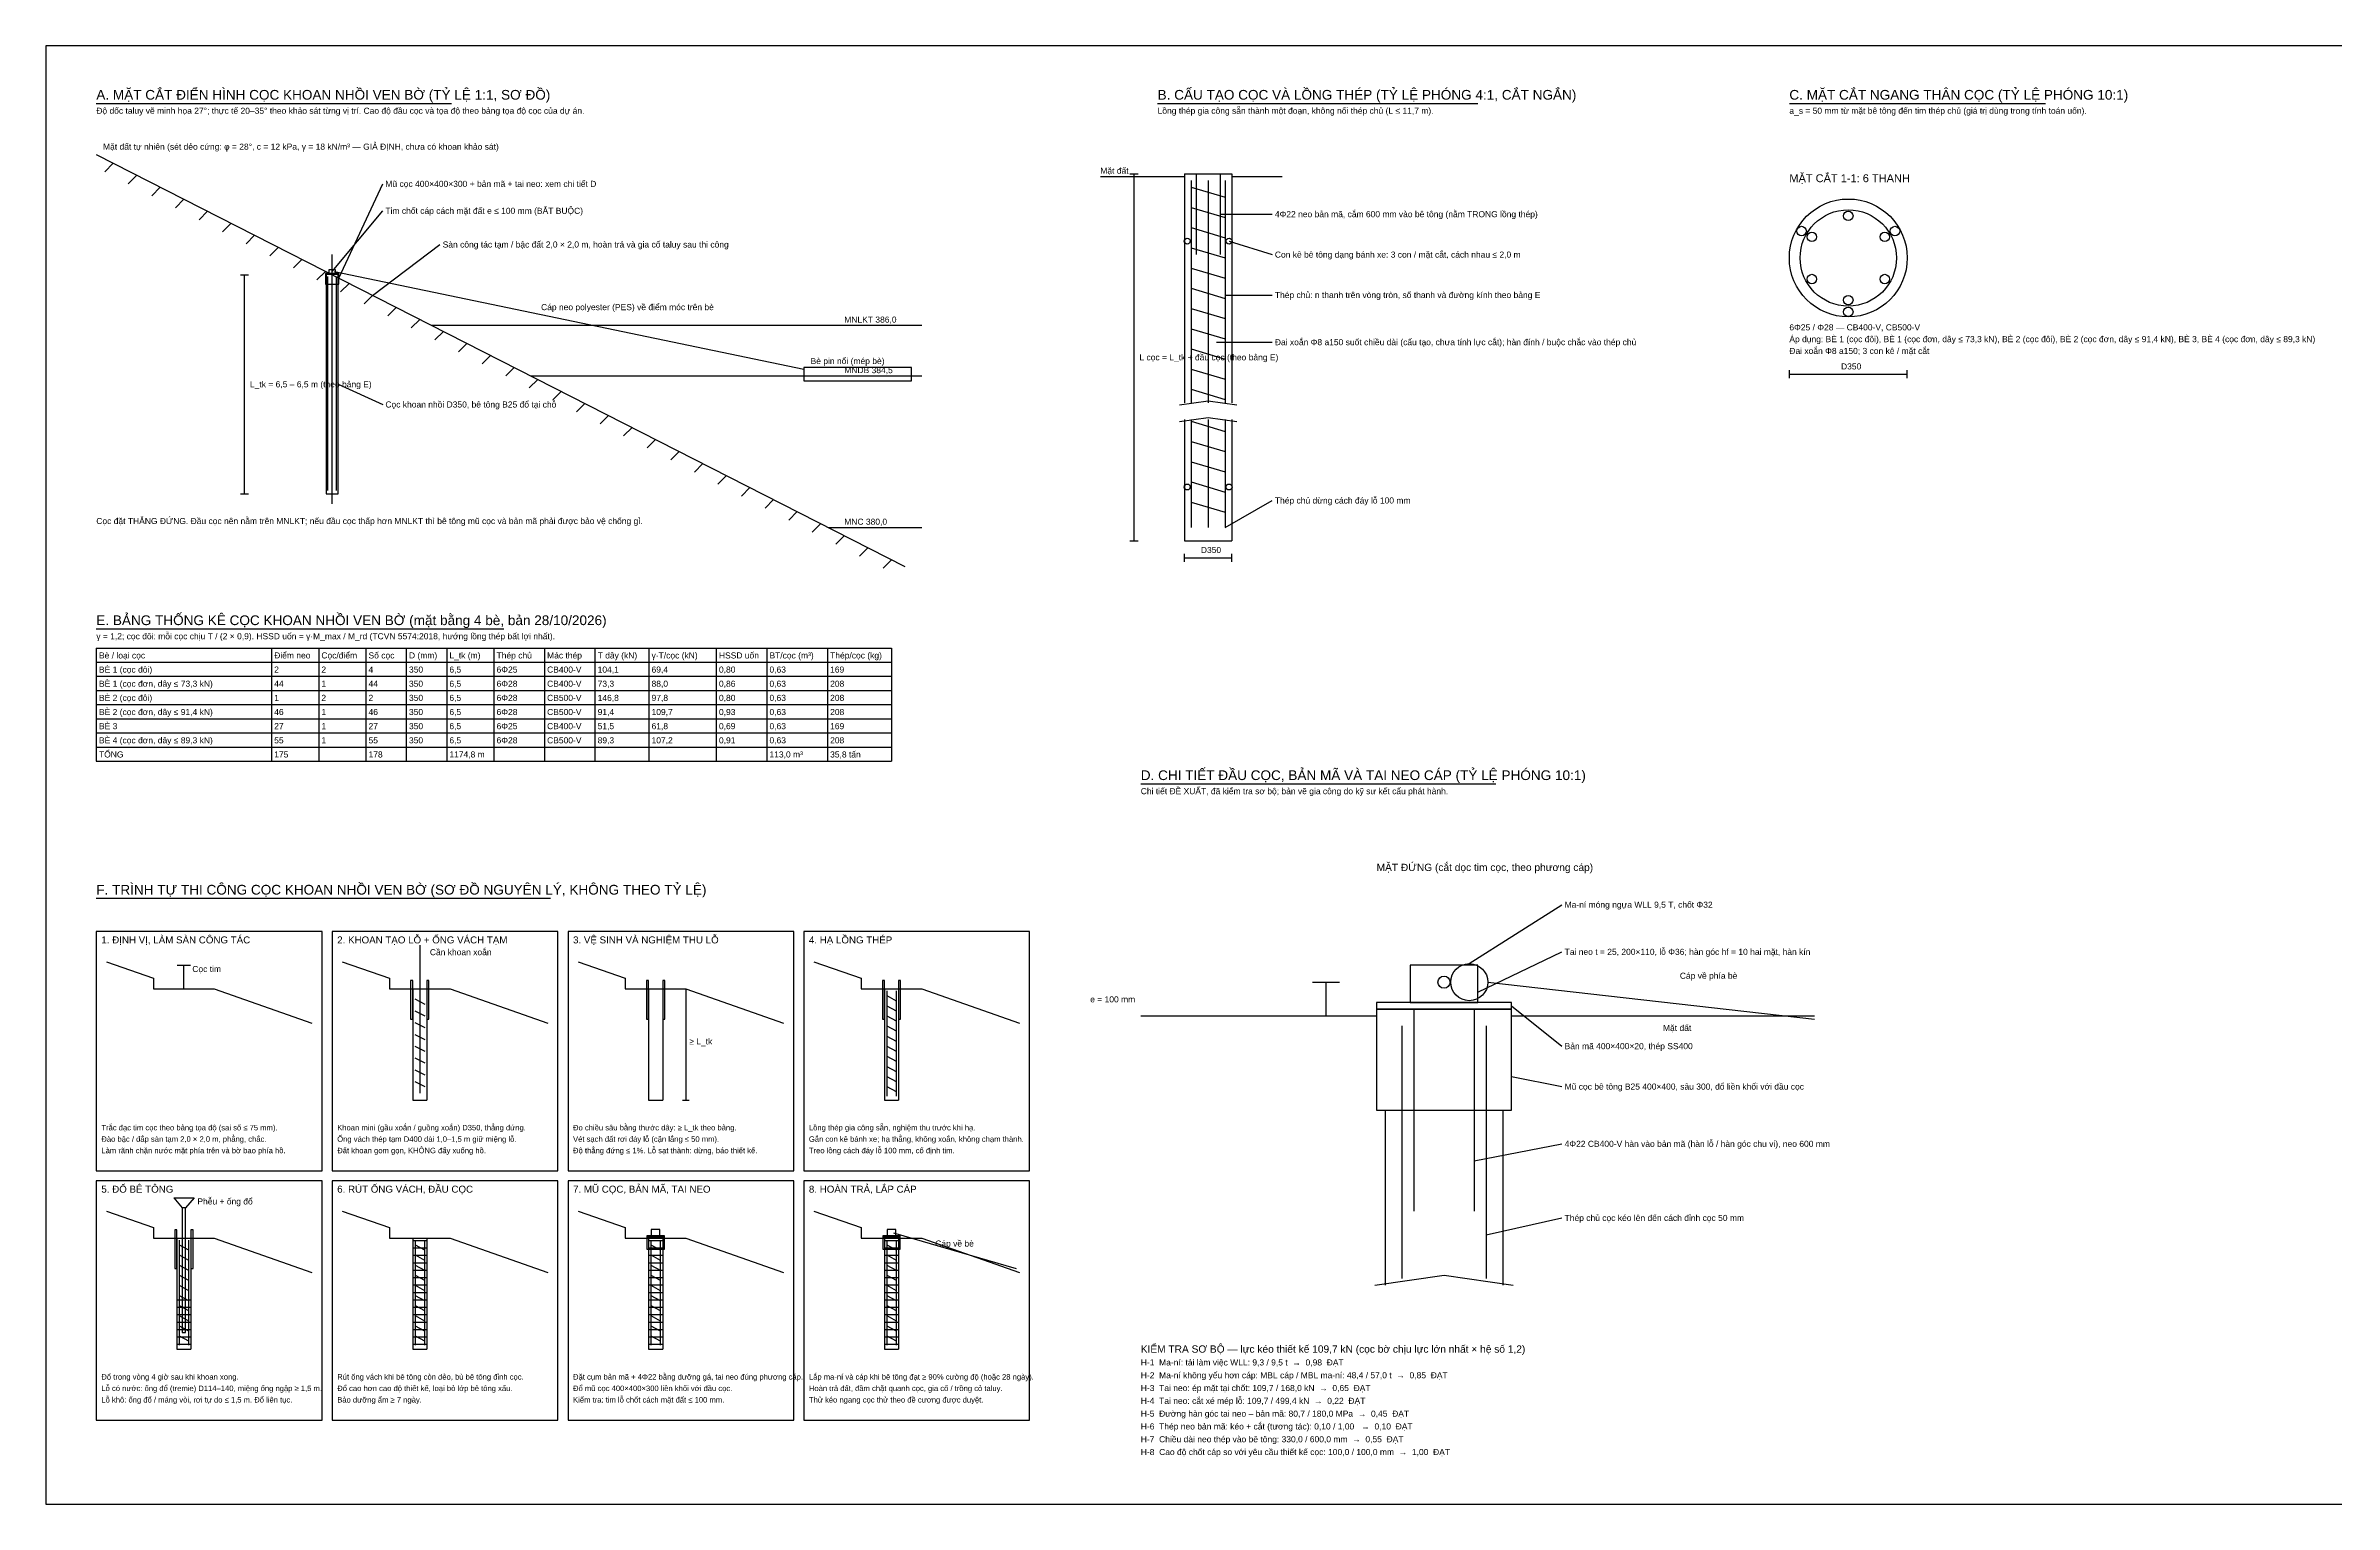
# Model space of a CAD drawing. Header units: millimetres. Extents: x -8500 to 105000, y -36500 to 6800.
# Drawn here: x -8500 to 59422, y -36500 to 6800 of the extents above; entities that cross this region are included whole.
import ezdxf

# ---------------------------------------------------------------- set-up
doc = ezdxf.new("R2010")
doc.units = ezdxf.units.MM
for name, color, linetype in [('CVB_00_KHUNG', 7, 'Continuous'), ('CVB_01_DIA_HINH', 34, 'Continuous'), ('CVB_02_MUC_NUOC', 5, 'Continuous'), ('CVB_03_COC_BE_TONG', 8, 'Continuous'), ('CVB_04_COT_THEP', 1, 'Continuous'), ('CVB_05_BAN_MA_TAI_NEO', 6, 'Continuous'), ('CVB_06_CAP_BE', 3, 'Continuous'), ('CVB_07_KICH_THUOC', 2, 'Continuous'), ('CVB_08_GHI_CHU', 7, 'Continuous'), ('CVB_09_BUOC_THI_CONG', 4, 'Continuous')]:
    doc.layers.add(name, color=color, linetype=linetype)
doc.styles.add('VN', font='arial.ttf')

msp = doc.modelspace()

# ---------------------------------------------------------------- linework, layer by layer
at = {"layer": 'CVB_00_KHUNG'}
for p, q in [((105000, 6800), (-8500, 6800)), ((-8500, 6800), (-8500, -36500)), ((-7000, -11080), (16600, -11080)), ((-7000, -11080), (-7000, -14440)), ((-7000, -11500), (16600, -11500)), ((-1800, -11080), (-1800, -14440)), ((-400, -11080), (-400, -14440)), ((1000, -11080), (1000, -14440)), ((2200, -11080), (2200, -14440)), ((3400, -11080), (3400, -14440)), ((4800, -11080), (4800, -14440)), ((6300, -11080), (6300, -14440)), ((7800, -11080), (7800, -14440)), ((9400, -11080), (9400, -14440)), ((11400, -11080), (11400, -14440)), ((12900, -11080), (12900, -14440)), ((14700, -11080), (14700, -14440)), ((16600, -11080), (16600, -14440)), ((-7000, -11920), (16600, -11920)), ((-7000, -12340), (16600, -12340)), ((-7000, -12760), (16600, -12760)), ((-7000, -13180), (16600, -13180)), ((-7000, -13600), (16600, -13600)), ((-7000, -14020), (16600, -14020)), ((-7000, -14440), (16600, -14440)), ((-300, -19500), (-7000, -19500)), ((-7000, -19500), (-7000, -26600)), ((-300, -26600), (-300, -19500)), ((6700, -19500), (0, -19500)), ((0, -19500), (0, -26600)), ((6700, -26600), (6700, -19500)), ((13700, -19500), (7000, -19500)), ((7000, -19500), (7000, -26600)), ((13700, -26600), (13700, -19500)), ((20700, -19500), (14000, -19500)), ((14000, -19500), (14000, -26600)), ((20700, -26600), (20700, -19500)), ((-7000, -26600), (-300, -26600)), ((-300, -26900), (-7000, -26900)), ((-7000, -26900), (-7000, -34000)), ((-300, -34000), (-300, -26900)), ((0, -26600), (6700, -26600)), ((6700, -26900), (0, -26900)), ((0, -26900), (0, -34000)), ((6700, -34000), (6700, -26900)), ((7000, -26600), (13700, -26600)), ((13700, -26900), (7000, -26900)), ((7000, -26900), (7000, -34000)), ((13700, -34000), (13700, -26900)), ((14000, -26600), (20700, -26600)), ((20700, -26900), (14000, -26900)), ((14000, -26900), (14000, -34000)), ((20700, -34000), (20700, -26900)), ((-7000, -34000), (-300, -34000)), ((0, -34000), (6700, -34000)), ((7000, -34000), (13700, -34000)), ((14000, -34000), (20700, -34000)), ((-8500, -36500), (105000, -36500))]:
    msp.add_line(p, q, dxfattribs=at)
at = {"layer": 'CVB_01_DIA_HINH'}
for p, q in [((-7000, 3566.678), (17000, -8661.933)), ((-6500, 3311.915), (-6750, 3061.915)), ((-5800, 2955.248), (-6050, 2705.248)), ((22800, 2920), (25300, 2920)), ((26700, 2920), (28200, 2920)), ((-5100, 2598.58), (-5350, 2348.58)), ((-4400, 2241.912), (-4650, 1991.912)), ((-3700, 1885.244), (-3950, 1635.244)), ((-3000, 1528.576), (-3250, 1278.576)), ((-2300, 1171.909), (-2550, 921.909)), ((-1600, 815.241), (-1850, 565.241)), ((-900, 458.573), (-1150, 208.573)), ((-200, 101.905), (-450, -148.095)), ((500, -254.763), (250, -504.763)), ((1200, -611.431), (950, -861.431)), ((1900, -968.098), (1650, -1218.098)), ((2600, -1324.766), (2350, -1574.766)), ((3300, -1681.434), (3050, -1931.434)), ((4000, -2038.102), (3750, -2288.102)), ((4700, -2394.77), (4450, -2644.77)), ((5400, -2751.437), (5150, -3001.437)), ((6100, -3108.105), (5850, -3358.105)), ((6800, -3464.773), (6550, -3714.773)), ((7500, -3821.441), (7250, -4071.441)), ((8200, -4178.109), (7950, -4428.109)), ((8900, -4534.777), (8650, -4784.777)), ((9600, -4891.444), (9350, -5141.444)), ((10300, -5248.112), (10050, -5498.112)), ((11000, -5604.78), (10750, -5854.78)), ((11700, -5961.448), (11450, -6211.448)), ((12400, -6318.116), (12150, -6568.116)), ((13100, -6674.783), (12850, -6924.783)), ((13800, -7031.451), (13550, -7281.451)), ((14500, -7388.119), (14250, -7638.119)), ((15200, -7744.787), (14950, -7994.787)), ((15900, -8101.455), (15650, -8351.455)), ((16600, -8458.122), (16350, -8708.122)), ((-6700, -20395), (-5300, -20885)), ((-5300, -20885), (-5300, -21200)), ((300, -20395), (1700, -20885)), ((1700, -20885), (1700, -21200)), ((7300, -20395), (8700, -20885)), ((8700, -20885), (8700, -21200)), ((14300, -20395), (15700, -20885)), ((15700, -20885), (15700, -21200)), ((-5300, -21200), (-3500, -21200)), ((-3500, -21200), (-600, -22215)), ((1700, -21200), (3500, -21200)), ((3500, -21200), (6400, -22215)), ((8700, -21200), (10500, -21200)), ((10500, -21200), (13400, -22215)), ((15700, -21200), (17500, -21200)), ((17500, -21200), (20400, -22215)), ((24000, -22000), (31000, -22000)), ((35000, -22000), (44000, -22000)), ((-6700, -27795), (-5300, -28285)), ((300, -27795), (1700, -28285)), ((7300, -27795), (8700, -28285)), ((14300, -27795), (15700, -28285)), ((-5300, -28285), (-5300, -28600)), ((1700, -28285), (1700, -28600)), ((8700, -28285), (8700, -28600)), ((15700, -28285), (15700, -28600)), ((-5300, -28600), (-3500, -28600)), ((-3500, -28600), (-600, -29615)), ((1700, -28600), (3500, -28600)), ((3500, -28600), (6400, -29615)), ((8700, -28600), (10500, -28600)), ((10500, -28600), (13400, -29615)), ((15700, -28600), (17500, -28600)), ((17500, -28600), (20400, -29615))]:
    msp.add_line(p, q, dxfattribs=at)
at = {"layer": 'CVB_02_MUC_NUOC'}
for p, q in [((2943.916, -1500), (17500, -1500)), ((5887.832, -3000), (17500, -3000)), ((14719.579, -7500), (17500, -7500))]:
    msp.add_line(p, q, dxfattribs=at)
at = {"layer": 'CVB_03_COC_BE_TONG'}
for p, q in [((25300, 3000), (25300, -3800)), ((25300, 3000), (26700, 3000)), ((26700, 3000), (26700, -3800)), ((200, 20), (-200, 20)), ((-200, 20), (-200, -280)), ((175, 20), (-175, 20)), ((-175, 20), (-175, -6500)), ((0, -6800), (0, 600)), ((175, -6500), (175, 20)), ((200, -280), (200, 20)), ((-200, -280), (200, -280)), ((25150, -3860), (26000, -3740)), ((26000, -3740), (26850, -3860)), ((25150, -4360), (26000, -4240)), ((25300, -4300), (25300, -7900)), ((26000, -4240), (26850, -4360)), ((26700, -4300), (26700, -7900)), ((-175, -6500), (175, -6500)), ((25300, -7900), (26700, -7900)), ((2390, -21200), (2390, -24500)), ((2810, -21200), (2810, -24500)), ((9390, -21200), (9390, -24500)), ((9810, -21200), (9810, -24500)), ((16390, -21200), (16390, -24500)), ((16810, -21200), (16810, -24500)), ((35000, -21800), (31000, -21800)), ((31000, -21800), (31000, -24800)), ((35000, -24800), (35000, -21800)), ((2390, -24500), (2810, -24500)), ((9390, -24500), (9810, -24500)), ((16390, -24500), (16810, -24500)), ((31000, -24800), (35000, -24800)), ((31250, -24800), (31250, -30000)), ((34750, -24800), (34750, -30000)), ((-4610, -28600), (-4610, -31900)), ((-4190, -28600), (-4190, -31900)), ((2390, -28600), (2390, -31900)), ((2410, -28670), (2790, -28670)), ((2410, -28890), (2790, -28890)), ((2410, -29110), (2790, -29110)), ((2810, -28600), (2810, -31900)), ((9860, -28570), (9340, -28570)), ((9340, -28570), (9340, -28930)), ((9340, -28930), (9860, -28930)), ((9390, -28600), (9390, -31900)), ((9410, -28670), (9790, -28670)), ((9410, -28890), (9790, -28890)), ((9410, -29110), (9790, -29110)), ((9810, -28600), (9810, -31900)), ((9860, -28930), (9860, -28570)), ((16860, -28570), (16340, -28570)), ((16340, -28570), (16340, -28930)), ((16340, -28930), (16860, -28930)), ((16390, -28600), (16390, -31900)), ((16410, -28670), (16790, -28670)), ((16410, -28890), (16790, -28890)), ((16410, -29110), (16790, -29110)), ((16810, -28600), (16810, -31900)), ((16860, -28930), (16860, -28570)), ((2410, -29330), (2790, -29330)), ((2410, -29550), (2790, -29550)), ((2410, -29770), (2790, -29770)), ((9410, -29330), (9790, -29330)), ((9410, -29550), (9790, -29550)), ((9410, -29770), (9790, -29770)), ((16410, -29330), (16790, -29330)), ((16410, -29550), (16790, -29550)), ((16410, -29770), (16790, -29770)), ((30950, -30000), (33000, -29700)), ((33000, -29700), (35050, -30000)), ((-4590, -30430), (-4210, -30430)), ((2410, -29990), (2790, -29990)), ((2410, -30210), (2790, -30210)), ((2410, -30430), (2790, -30430)), ((9410, -29990), (9790, -29990)), ((9410, -30210), (9790, -30210)), ((9410, -30430), (9790, -30430)), ((16410, -29990), (16790, -29990)), ((16410, -30210), (16790, -30210)), ((16410, -30430), (16790, -30430)), ((-4590, -30650), (-4210, -30650)), ((-4590, -30870), (-4210, -30870)), ((-4590, -31090), (-4210, -31090)), ((2410, -30650), (2790, -30650)), ((2410, -30870), (2790, -30870)), ((2410, -31090), (2790, -31090)), ((9410, -30650), (9790, -30650)), ((9410, -30870), (9790, -30870)), ((9410, -31090), (9790, -31090)), ((16410, -30650), (16790, -30650)), ((16410, -30870), (16790, -30870)), ((16410, -31090), (16790, -31090)), ((-4610, -31900), (-4190, -31900)), ((-4590, -31310), (-4210, -31310)), ((-4590, -31530), (-4210, -31530)), ((-4590, -31750), (-4210, -31750)), ((2390, -31900), (2810, -31900)), ((2410, -31310), (2790, -31310)), ((2410, -31530), (2790, -31530)), ((2410, -31750), (2790, -31750)), ((9390, -31900), (9810, -31900)), ((9410, -31310), (9790, -31310)), ((9410, -31530), (9790, -31530)), ((9410, -31750), (9790, -31750)), ((16390, -31900), (16810, -31900)), ((16410, -31310), (16790, -31310)), ((16410, -31530), (16790, -31530)), ((16410, -31750), (16790, -31750))]:
    msp.add_line(p, q, dxfattribs=at)
msp.add_circle((45000, 500), 1750, dxfattribs=at)
at = {"layer": 'CVB_04_COT_THEP'}
for p, q in [((25500, 2800), (25500, -3800)), ((26000, 2800), (26000, -3800)), ((26500, 2800), (26500, -3800)), ((25500, 2600), (26500, 2300)), ((25500, 2000), (26500, 1700)), ((25500, 1400), (26500, 1100)), ((25500, 800), (26500, 500)), ((25500, 200), (26500, -100)), ((-125, -6400), (-125, -50)), ((125, -6400), (125, -50)), ((25500, -400), (26500, -700)), ((25500, -1000), (26500, -1300)), ((25500, -1600), (26500, -1900)), ((25500, -2200), (26500, -2500)), ((25500, -2800), (26500, -3100)), ((25500, -3400), (26500, -3700)), ((25500, -4300), (25500, -7500)), ((25500, -4350), (26500, -4650)), ((26000, -4300), (26000, -7500)), ((26500, -4300), (26500, -7500)), ((25500, -4950), (26500, -5250)), ((25500, -5550), (26500, -5850)), ((25500, -6150), (26500, -6450)), ((25500, -6750), (26500, -7050)), ((16460, -21260), (16460, -24380)), ((16460, -21400), (16740, -21550)), ((16460, -21700), (16740, -21850)), ((16740, -21260), (16740, -24380)), ((16460, -22000), (16740, -22150)), ((16460, -22300), (16740, -22450)), ((31750, -22300), (31750, -29800)), ((34250, -22300), (34250, -29800)), ((16460, -22600), (16740, -22750)), ((16460, -22900), (16740, -23050)), ((16460, -23200), (16740, -23350)), ((16460, -23500), (16740, -23650)), ((16460, -23800), (16740, -23950)), ((16460, -24100), (16740, -24250)), ((-4540, -28660), (-4540, -31780)), ((-4540, -28800), (-4260, -28950)), ((-4540, -29100), (-4260, -29250)), ((-4260, -28660), (-4260, -31780)), ((2460, -28660), (2460, -31780)), ((2460, -28800), (2740, -28950)), ((2460, -29100), (2740, -29250)), ((2740, -28660), (2740, -31780)), ((9460, -28660), (9460, -31780)), ((9460, -28800), (9740, -28950)), ((9460, -29100), (9740, -29250)), ((9740, -28660), (9740, -31780)), ((16460, -28660), (16460, -31780)), ((16460, -28800), (16740, -28950)), ((16460, -29100), (16740, -29250)), ((16740, -28660), (16740, -31780)), ((-4540, -29400), (-4260, -29550)), ((-4540, -29700), (-4260, -29850)), ((2460, -29400), (2740, -29550)), ((2460, -29700), (2740, -29850)), ((9460, -29400), (9740, -29550)), ((9460, -29700), (9740, -29850)), ((16460, -29400), (16740, -29550)), ((16460, -29700), (16740, -29850)), ((-4540, -30000), (-4260, -30150)), ((-4540, -30300), (-4260, -30450)), ((2460, -30000), (2740, -30150)), ((2460, -30300), (2740, -30450)), ((9460, -30000), (9740, -30150)), ((9460, -30300), (9740, -30450)), ((16460, -30000), (16740, -30150)), ((16460, -30300), (16740, -30450)), ((-4540, -30600), (-4260, -30750)), ((-4540, -30900), (-4260, -31050)), ((-4540, -31200), (-4260, -31350)), ((2460, -30600), (2740, -30750)), ((2460, -30900), (2740, -31050)), ((2460, -31200), (2740, -31350)), ((9460, -30600), (9740, -30750)), ((9460, -30900), (9740, -31050)), ((9460, -31200), (9740, -31350)), ((16460, -30600), (16740, -30750)), ((16460, -30900), (16740, -31050)), ((16460, -31200), (16740, -31350)), ((-4540, -31500), (-4260, -31650)), ((2460, -31500), (2740, -31650)), ((9460, -31500), (9740, -31650)), ((16460, -31500), (16740, -31650))]:
    msp.add_line(p, q, dxfattribs=at)
for centre, radius in [((43614.359, 1300), 140), ((45000, 500), 1430), ((45000, 1750), 140), ((46385.641, 1300), 140), ((25380, 1000), 88), ((26620, 1000), 88), ((43917.468, 1125), 140), ((46082.532, 1125), 140), ((43917.468, -125), 140), ((46082.532, -125), 140), ((45000, -750), 140), ((45000, -1100), 140), ((25380, -6300), 88), ((26620, -6300), 88)]:
    msp.add_circle(centre, radius, dxfattribs=at)
at = {"layer": 'CVB_05_BAN_MA_TAI_NEO'}
for p, q in [((25640, 3000), (25640, 600)), ((26360, 3000), (26360, 600)), ((200, 40), (-200, 40)), ((-200, 40), (-200, 20)), ((-200, 20), (200, 20)), ((100, 150), (-100, 150)), ((-100, 150), (-100, 40)), ((-100, 40), (100, 40)), ((100, 40), (100, 150)), ((200, 20), (200, 40)), ((34000, -20500), (32000, -20500)), ((32000, -20500), (32000, -21600)), ((34000, -21600), (34000, -20500)), ((35000, -21600), (31000, -21600)), ((31000, -21600), (31000, -21800)), ((32000, -21600), (34000, -21600)), ((35000, -21800), (35000, -21600)), ((31000, -21800), (35000, -21800)), ((32100, -21800), (32100, -27800)), ((33900, -21800), (33900, -27800)), ((9730, -28340), (9470, -28340)), ((9470, -28340), (9470, -28530)), ((9730, -28530), (9730, -28340)), ((16730, -28340), (16470, -28340)), ((16470, -28340), (16470, -28530)), ((16730, -28530), (16730, -28340)), ((9860, -28530), (9340, -28530)), ((9340, -28530), (9340, -28570)), ((9340, -28570), (9860, -28570)), ((9470, -28530), (9730, -28530)), ((9860, -28570), (9860, -28530)), ((16860, -28530), (16340, -28530)), ((16340, -28530), (16340, -28570)), ((16340, -28570), (16860, -28570)), ((16470, -28530), (16730, -28530)), ((16860, -28570), (16860, -28530))]:
    msp.add_line(p, q, dxfattribs=at)
msp.add_circle((33000, -21000), 180, dxfattribs=at)
at = {"layer": 'CVB_06_CAP_BE'}
for p, q in [((70, 100), (14000, -2800)), ((17200, -2750), (14000, -2750)), ((14000, -2750), (14000, -3150)), ((14000, -3150), (17200, -3150)), ((17200, -3150), (17200, -2750)), ((34300, -21000), (44000, -22100)), ((16660, -28440), (20300, -29500))]:
    msp.add_line(p, q, dxfattribs=at)
msp.add_circle((33750, -21000), 550, dxfattribs=at)
at = {"layer": 'CVB_07_KICH_THUOC'}
for p, q in [((23680, 3000), (23920, 3000)), ((23800, -7900), (23800, 3000)), ((-2720, 0), (-2480, 0)), ((-2600, -6500), (-2600, 0)), ((43250, -3070), (43250, -2830)), ((43250, -2950), (46750, -2950)), ((46750, -3070), (46750, -2830)), ((-2720, -6500), (-2480, -6500)), ((23680, -7900), (23920, -7900)), ((25300, -8520), (25300, -8280)), ((25300, -8400), (26700, -8400)), ((26700, -8520), (26700, -8280)), ((29100, -21000), (29900, -21000)), ((29500, -22000), (29500, -21000)), ((10500, -21200), (10500, -24500)), ((29100, -22000), (29900, -22000)), ((10400, -24500), (10600, -24500))]:
    msp.add_line(p, q, dxfattribs=at)
at = {"layer": 'CVB_08_GHI_CHU'}
for p, q in [((-7000, 5090), (3540.8, 5090)), ((24500, 5090), (34004, 5090)), ((43250, 5090), (50853.2, 5090)), ((200, -100), (1500, 2700)), ((0, 100), (1500, 1900)), ((26360, 1800), (27900, 1800)), ((1200, -611.431), (3200, 900)), ((26620, 1000), (27900, 600)), ((26500, -600), (27900, -600)), ((26250, -2000), (27900, -2000)), ((175, -3250), (1500, -3850)), ((26500, -7500), (27900, -6700)), ((-7000, -10510), (5096, -10510)), ((24000, -15110), (34540.8, -15110)), ((-7000, -18510), (6478.4, -18510)), ((33750, -20450), (36500, -18700)), ((34000, -21300), (36500, -20100)), ((35000, -21700), (36500, -22900)), ((35000, -23800), (36500, -24100)), ((33900, -26300), (36500, -25800)), ((34250, -28500), (36500, -28000))]:
    msp.add_line(p, q, dxfattribs=at)
at = {"layer": 'CVB_09_BUOC_THI_CONG'}
for p, q in [((2600, -19900), (2600, -24300)), ((-4600, -20500), (-4200, -20500)), ((-4400, -21200), (-4400, -20500)), ((2390, -20950), (2330, -20950)), ((2330, -20950), (2330, -22100)), ((2390, -22100), (2390, -20950)), ((2870, -20950), (2810, -20950)), ((2810, -20950), (2810, -22100)), ((2870, -22100), (2870, -20950)), ((9390, -20950), (9330, -20950)), ((9330, -20950), (9330, -22100)), ((9390, -22100), (9390, -20950)), ((9870, -20950), (9810, -20950)), ((9810, -20950), (9810, -22100)), ((9870, -22100), (9870, -20950)), ((16390, -20950), (16330, -20950)), ((16330, -20950), (16330, -22100)), ((16390, -22100), (16390, -20950)), ((16870, -20950), (16810, -20950)), ((16810, -20950), (16810, -22100)), ((16870, -22100), (16870, -20950)), ((2450, -21500), (2750, -21650)), ((2330, -22100), (2390, -22100)), ((2450, -21850), (2750, -22000)), ((2450, -22200), (2750, -22350)), ((2810, -22100), (2870, -22100)), ((9330, -22100), (9390, -22100)), ((9810, -22100), (9870, -22100)), ((16330, -22100), (16390, -22100)), ((16810, -22100), (16870, -22100)), ((2450, -22550), (2750, -22700)), ((2450, -22900), (2750, -23050)), ((2450, -23250), (2750, -23400)), ((2450, -23600), (2750, -23750)), ((2450, -23950), (2750, -24100)), ((-4700, -27400), (-4450, -27700)), ((-4700, -27400), (-4100, -27400)), ((-4350, -27700), (-4450, -27700)), ((-4450, -27700), (-4450, -31400)), ((-4100, -27400), (-4350, -27700)), ((-4350, -31400), (-4350, -27700)), ((-4610, -28350), (-4670, -28350)), ((-4670, -28350), (-4670, -29500)), ((-4610, -29500), (-4610, -28350)), ((-4130, -28350), (-4190, -28350)), ((-4190, -28350), (-4190, -29500)), ((-4130, -29500), (-4130, -28350)), ((-4670, -29500), (-4610, -29500)), ((-4190, -29500), (-4130, -29500)), ((-4450, -31400), (-4350, -31400))]:
    msp.add_line(p, q, dxfattribs=at)

# ---------------------------------------------------------------- texts
at = {"layer": 'CVB_01_DIA_HINH', "style": 'VN'}
for s, p in [('Mặt đất tự nhiên (sét dẻo cứng: φ = 28°, c = 12 kPa, γ = 18 kN/m³ — GIẢ ĐỊNH, chưa có khoan khảo sát)', (-6800, 3714.773)), ('Mặt đất', (22800, 3000)), ('Mặt đất', (39500, -22450))]:
    msp.add_text(s, height=180, dxfattribs=at).set_placement(p)
at = {"layer": 'CVB_02_MUC_NUOC', "style": 'VN'}
for s, p in [('MNLKT 386,0', (15200, -1420)), ('MNDB 384,5', (15200, -2920)), ('MNC 380,0', (15200, -7420))]:
    msp.add_text(s, height=180, dxfattribs=at).set_placement(p)
at = {"layer": 'CVB_06_CAP_BE', "style": 'VN'}
for s, p in [('Cáp neo polyester (PES) về điểm móc trên bè', (6200, -1050)), ('Bè pin nổi (mép bè)', (14200, -2650)), ('Cáp về phía bè', (40000, -20900)), ('Cáp về bè', (17900, -28850))]:
    msp.add_text(s, height=180, dxfattribs=at).set_placement(p)
at = {"layer": 'CVB_07_KICH_THUOC', "style": 'VN'}
for s, p in [('L cọc = L_tk + đầu cọc (theo bảng E)', (23960, -2540)), ('D350', (44784, -2810)), ('L_tk = 6,5 – 6,5 m (theo bảng E)', (-2440, -3340)), ('D350', (25784, -8260)), ('e = 100 mm', (22500, -21600)), ('≥ L_tk', (10600, -22850))]:
    msp.add_text(s, height=180, dxfattribs=at).set_placement(p)
at = {"layer": 'CVB_08_GHI_CHU', "style": 'VN'}
for s, height, p in [('A. MẶT CẮT ĐIỂN HÌNH CỌC KHOAN NHỒI VEN BỜ (TỶ LỆ 1:1, SƠ ĐỒ)', 288, (-7000, 5200)), ('B. CẤU TẠO CỌC VÀ LỒNG THÉP (TỶ LỆ PHÓNG 4:1, CẮT NGẮN)', 288, (24500, 5200)), ('C. MẶT CẮT NGANG THÂN CỌC (TỶ LỆ PHÓNG 10:1)', 288, (43250, 5200)), ('Độ dốc taluy vẽ minh họa 27°; thực tế 20–35° theo khảo sát từng vị trí. Cao độ đầu cọc và tọa độ theo bảng tọa độ cọc của dự án.', 180, (-7000, 4780)), ('Lồng thép gia công sẵn thành một đoạn, không nối thép chủ (L ≤ 11,7 m).', 180, (24500, 4780)), ('a_s = 50 mm từ mặt bê tông đến tim thép chủ (giá trị dùng trong tính toán uốn).', 180, (43250, 4780)), ('Mũ cọc 400×400×300 + bản mã + tai neo: xem chi tiết D', 180, (1580, 2610)), ('MẶT CẮT 1-1: 6 THANH', 234, (43250, 2750)), ('Tim chốt cáp cách mặt đất e ≤ 100 mm (BẮT BUỘC)', 180, (1580, 1810)), ('4Φ22 neo bản mã, cắm 600 mm vào bê tông (nằm TRONG lồng thép)', 180, (27980, 1710)), ('Sàn công tác tạm / bậc đất 2,0 × 2,0 m, hoàn trả và gia cố taluy sau thi công', 180, (3280, 810)), ('Con kê bê tông dạng bánh xe: 3 con / mặt cắt, cách nhau ≤ 2,0 m', 180, (27980, 510)), ('Thép chủ: n thanh trên vòng tròn, số thanh và đường kính theo bảng E', 180, (27980, -690)), ('Đai xoắn Φ8 a150 suốt chiều dài (cấu tạo, chưa tính lực cắt); hàn đính / buộc chắc vào thép chủ', 180, (27980, -2090)), ('Áp dụng: BÈ 1 (cọc đôi), BÈ 1 (cọc đơn, dây ≤ 73,3 kN), BÈ 2 (cọc đôi), BÈ 2 (cọc đơn, dây ≤ 91,4 kN), BÈ 3, BÈ 4 (cọc đơn, dây ≤ 89,3 kN)', 180, (43250, -2000)), ('6Φ25 / Φ28 — CB400-V, CB500-V', 180, (43250, -1650)), ('Đai xoắn Φ8 a150; 3 con kê / mặt cắt', 180, (43250, -2350)), ('Cọc khoan nhồi D350, bê tông B25 đổ tại chỗ', 180, (1580, -3940)), ('Thép chủ dừng cách đáy lỗ 100 mm', 180, (27980, -6790)), ('Cọc đặt THẲNG ĐỨNG. Đầu cọc nên nằm trên MNLKT; nếu đầu cọc thấp hơn MNLKT thì bê tông mũ cọc và bản mã phải được bảo vệ chống gỉ.', 180, (-7000, -7400)), ('E. BẢNG THỐNG KÊ CỌC KHOAN NHỒI VEN BỜ (mặt bằng 4 bè, bản 28/10/2026)', 288, (-7000, -10400)), ('γ = 1,2; cọc đôi: mỗi cọc chịu T / (2 × 0,9). HSSD uốn = γ·M_max / M_rd (TCVN 5574:2018, hướng lồng thép bất lợi nhất).', 180, (-7000, -10820)), ('Bè / loại cọc', 180, (-6920, -11390)), ('Điểm neo', 180, (-1720, -11390)), ('Cọc/điểm', 180, (-320, -11390)), ('Số cọc', 180, (1080, -11390)), ('D (mm)', 180, (2280, -11390)), ('L_tk (m)', 180, (3480, -11390)), ('Thép chủ', 180, (4880, -11390)), ('Mác thép', 180, (6380, -11390)), ('T dây (kN)', 180, (7880, -11390)), ('γ·T/cọc (kN)', 180, (9480, -11390)), ('HSSD uốn', 180, (11480, -11390)), ('BT/cọc (m³)', 180, (12980, -11390)), ('Thép/cọc (kg)', 180, (14780, -11390)), ('BÈ 1 (cọc đôi)', 180, (-6920, -11810)), ('BÈ 1 (cọc đơn, dây ≤ 73,3 kN)', 180, (-6920, -12230)), ('44', 180, (-1720, -12230)), ('2', 180, (-1720, -11810)), ('2', 180, (-320, -11810)), ('1', 180, (-320, -12230)), ('4', 180, (1080, -11810)), ('44', 180, (1080, -12230)), ('350', 180, (2280, -11810)), ('350', 180, (2280, -12230)), ('6,5', 180, (3480, -11810)), ('6,5', 180, (3480, -12230)), ('6Φ25', 180, (4880, -11810)), ('6Φ28', 180, (4880, -12230)), ('CB400-V', 180, (6380, -11810)), ('CB400-V', 180, (6380, -12230)), ('73,3', 180, (7880, -12230)), ('104,1', 180, (7880, -11810)), ('88,0', 180, (9480, -12230)), ('69,4', 180, (9480, -11810)), ('0,80', 180, (11480, -11810)), ('0,86', 180, (11480, -12230)), ('0,63', 180, (12980, -11810)), ('0,63', 180, (12980, -12230)), ('208', 180, (14780, -12230)), ('169', 180, (14780, -11810)), ('BÈ 2 (cọc đôi)', 180, (-6920, -12650)), ('BÈ 2 (cọc đơn, dây ≤ 91,4 kN)', 180, (-6920, -13070)), ('46', 180, (-1720, -13070)), ('1', 180, (-1720, -12650)), ('2', 180, (-320, -12650)), ('1', 180, (-320, -13070)), ('46', 180, (1080, -13070)), ('2', 180, (1080, -12650)), ('350', 180, (2280, -12650)), ('350', 180, (2280, -13070)), ('6,5', 180, (3480, -12650)), ('6,5', 180, (3480, -13070)), ('6Φ28', 180, (4880, -12650)), ('6Φ28', 180, (4880, -13070)), ('CB500-V', 180, (6380, -12650)), ('CB500-V', 180, (6380, -13070)), ('91,4', 180, (7880, -13070)), ('146,8', 180, (7880, -12650)), ('97,8', 180, (9480, -12650)), ('109,7', 180, (9480, -13070)), ('0,80', 180, (11480, -12650)), ('0,93', 180, (11480, -13070)), ('0,63', 180, (12980, -12650)), ('0,63', 180, (12980, -13070)), ('208', 180, (14780, -12650)), ('208', 180, (14780, -13070)), ('BÈ 3', 180, (-6920, -13490)), ('27', 180, (-1720, -13490)), ('1', 180, (-320, -13490)), ('27', 180, (1080, -13490)), ('350', 180, (2280, -13490)), ('6,5', 180, (3480, -13490)), ('6Φ25', 180, (4880, -13490)), ('CB400-V', 180, (6380, -13490)), ('51,5', 180, (7880, -13490)), ('61,8', 180, (9480, -13490)), ('0,69', 180, (11480, -13490)), ('0,63', 180, (12980, -13490)), ('169', 180, (14780, -13490)), ('TỔNG', 180, (-6920, -14330)), ('BÈ 4 (cọc đơn, dây ≤ 89,3 kN)', 180, (-6920, -13910)), ('55', 180, (-1720, -13910)), ('175', 180, (-1720, -14330)), ('1', 180, (-320, -13910)), ('55', 180, (1080, -13910)), ('178', 180, (1080, -14330)), ('350', 180, (2280, -13910)), ('6,5', 180, (3480, -13910)), ('1174,8 m', 180, (3480, -14330)), ('6Φ28', 180, (4880, -13910)), ('CB500-V', 180, (6380, -13910)), ('89,3', 180, (7880, -13910)), ('107,2', 180, (9480, -13910)), ('0,91', 180, (11480, -13910)), ('0,63', 180, (12980, -13910)), ('113,0 m³', 180, (12980, -14330)), ('35,8 tấn', 180, (14780, -14330)), ('208', 180, (14780, -13910)), ('D. CHI TIẾT ĐẦU CỌC, BẢN MÃ VÀ TAI NEO CÁP (TỶ LỆ PHÓNG 10:1)', 288, (24000, -15000)), ('Chi tiết ĐỀ XUẤT, đã kiểm tra sơ bộ; bản vẽ gia công do kỹ sư kết cấu phát hành.', 180, (24000, -15420)), ('MẶT ĐỨNG (cắt dọc tim cọc, theo phương cáp)', 216, (31000, -17700)), ('F. TRÌNH TỰ THI CÔNG CỌC KHOAN NHỒI VEN BỜ (SƠ ĐỒ NGUYÊN LÝ, KHÔNG THEO TỶ LỆ)', 288, (-7000, -18400)), ('Ma-ní móng ngựa WLL 9,5 T, chốt Φ32', 180, (36580, -18790)), ('Tai neo t = 25, 200×110, lỗ Φ36; hàn góc hf = 10 hai mặt, hàn kín', 180, (36580, -20190)), ('Bản mã 400×400×20, thép SS400', 180, (36580, -22990)), ('Mũ cọc bê tông B25 400×400, sâu 300, đổ liền khối với đầu cọc', 180, (36580, -24190)), ('Đào bậc / đắp sàn tạm 2,0 × 2,0 m, phẳng, chắc.', 162, (-6850, -25740)), ('Trắc đạc tim cọc theo bảng tọa độ (sai số ≤ 75 mm).', 162, (-6850, -25400)), ('Ống vách thép tạm D400 dài 1,0–1,5 m giữ miệng lỗ.', 162, (150, -25740)), ('Khoan mini (gầu xoắn / guồng xoắn) D350, thẳng đứng.', 162, (150, -25400)), ('Vét sạch đất rơi đáy lỗ (cặn lắng ≤ 50 mm).', 162, (7150, -25740)), ('Đo chiều sâu bằng thước dây: ≥ L_tk theo bảng.', 162, (7150, -25400)), ('Gắn con kê bánh xe; hạ thẳng, không xoắn, không chạm thành.', 162, (14150, -25740)), ('Lồng thép gia công sẵn, nghiệm thu trước khi hạ.', 162, (14150, -25400)), ('4Φ22 CB400-V hàn vào bản mã (hàn lỗ / hàn góc chu vi), neo 600 mm', 180, (36580, -25890)), ('Làm rãnh chặn nước mặt phía trên và bờ bao phía hồ.', 162, (-6850, -26080)), ('Đất khoan gom gọn, KHÔNG đẩy xuống hồ.', 162, (150, -26080)), ('Độ thẳng đứng ≤ 1%. Lỗ sạt thành: dừng, báo thiết kế.', 162, (7150, -26080)), ('Treo lồng cách đáy lỗ 100 mm, cố định tim.', 162, (14150, -26080)), ('Thép chủ cọc kéo lên đến cách đỉnh cọc 50 mm', 180, (36580, -28090)), ('KIỂM TRA SƠ BỘ — lực kéo thiết kế 109,7 kN (cọc bờ chịu lực lớn nhất × hệ số 1,2)', 216, (24000, -32000)), ('Đặt cụm bản mã + 4Φ22 bằng dưỡng gá, tai neo đúng phương cáp.', 162, (7150, -32800)), ('Lắp ma-ní và cáp khi bê tông đạt ≥ 90% cường độ (hoặc 28 ngày).', 162, (14150, -32800)), ('H-1  Ma-ní: tải làm việc WLL: 9,3 / 9,5 t  →  0,98  ĐẠT', 180, (24000, -32380)), ('H-2  Ma-ní không yếu hơn cáp: MBL cáp / MBL ma-ní: 48,4 / 57,0 t  →  0,85  ĐẠT', 180, (24000, -32760)), ('Đổ trong vòng 4 giờ sau khi khoan xong.', 162, (-6850, -32800)), ('Lỗ có nước: ống đổ (tremie) D114–140, miệng ống ngập ≥ 1,5 m.', 162, (-6850, -33140)), ('Lỗ khô: ống đổ / máng vòi, rơi tự do ≤ 1,5 m. Đổ liên tục.', 162, (-6850, -33480)), ('Đổ cao hơn cao độ thiết kế, loại bỏ lớp bê tông xấu.', 162, (150, -33140)), ('Rút ống vách khi bê tông còn dẻo, bù bê tông đỉnh cọc.', 162, (150, -32800)), ('Đổ mũ cọc 400×400×300 liền khối với đầu cọc.', 162, (7150, -33140)), ('Kiểm tra: tim lỗ chốt cách mặt đất ≤ 100 mm.', 162, (7150, -33480)), ('Hoàn trả đất, đầm chặt quanh cọc, gia cố / trồng cỏ taluy.', 162, (14150, -33140)), ('H-3  Tai neo: ép mặt tại chốt: 109,7 / 168,0 kN  →  0,65  ĐẠT', 180, (24000, -33140)), ('Bảo dưỡng ẩm ≥ 7 ngày.', 162, (150, -33480)), ('Thử kéo ngang cọc thử theo đề cương được duyệt.', 162, (14150, -33480)), ('H-4  Tai neo: cắt xé mép lỗ: 109,7 / 499,4 kN  →  0,22  ĐẠT', 180, (24000, -33520)), ('H-5  Đường hàn góc tai neo – bản mã: 80,7 / 180,0 MPa  →  0,45  ĐẠT', 180, (24000, -33900)), ('H-6  Thép neo bản mã: kéo + cắt (tương tác): 0,10 / 1,00   →  0,10  ĐẠT', 180, (24000, -34280)), ('H-7  Chiều dài neo thép vào bê tông: 330,0 / 600,0 mm  →  0,55  ĐẠT', 180, (24000, -34660)), ('H-8  Cao độ chốt cáp so với yêu cầu thiết kế cọc: 100,0 / 100,0 mm  →  1,00  ĐẠT', 180, (24000, -35040))]:
    msp.add_text(s, height=height, dxfattribs=at).set_placement(p)
at = {"layer": 'CVB_09_BUOC_THI_CONG', "style": 'VN'}
for s, height, p in [('1. ĐỊNH VỊ, LÀM SÀN CÔNG TÁC', 207, (-6850, -19850)), ('2. KHOAN TẠO LỖ + ỐNG VÁCH TẠM', 207, (150, -19850)), ('3. VỆ SINH VÀ NGHIỆM THU LỖ', 207, (7150, -19850)), ('4. HẠ LỒNG THÉP', 207, (14150, -19850)), ('Cần khoan xoắn', 180, (2900, -20200)), ('Cọc tim', 180, (-4150, -20700)), ('5. ĐỔ BÊ TÔNG', 207, (-6850, -27250)), ('6. RÚT ỐNG VÁCH, ĐẦU CỌC', 207, (150, -27250)), ('7. MŨ CỌC, BẢN MÃ, TAI NEO', 207, (7150, -27250)), ('8. HOÀN TRẢ, LẮP CÁP', 207, (14150, -27250)), ('Phễu + ống đổ', 180, (-4000, -27600))]:
    msp.add_text(s, height=height, dxfattribs=at).set_placement(p)

doc.saveas('drawing.dxf')
